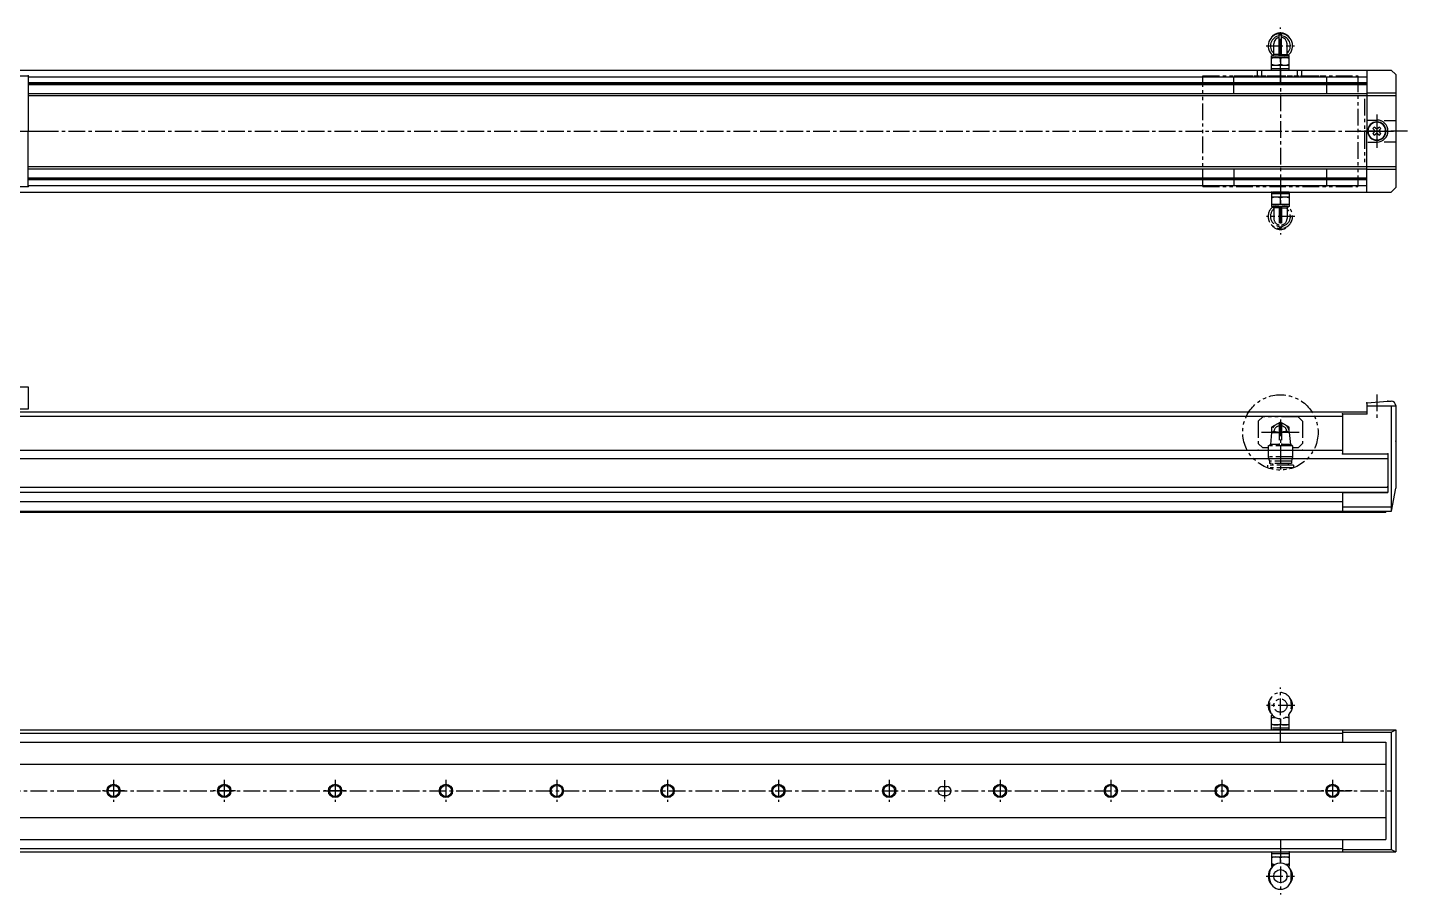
# Model space of a CAD drawing. Extents: x -697 to 314, y 95 to 519.
# Drawn here: x -308 to 314, y 127 to 519 of the extents above; entities that cross this region are included whole.
import ezdxf

# ---------------------------------------------------------------- set-up
doc = ezdxf.new("R2010")
doc.units = 0
for name, pattern in [('CENTER', [12, 7.5, -1.5, 1.5, -1.5]), ('CONTINOUS', [0]), ('PHANTOM', [15, 7.5, -1.5, 1.5, -1.5, 1.5, -1.5])]:
    doc.linetypes.add(name, pattern=pattern)
doc.layers.get('0').update_dxf_attribs({"linetype": 'CONTINUOUS'})
doc.layers.add('CENTER', color=1, linetype='CENTER')

msp = doc.modelspace()

# ---------------------------------------------------------------- linework, layer by layer
at = {"color": 7, "linetype": 'CONTINOUS'}
for p, q in [((253.98, 506.36), (253.98, 511.19)), ((256.48, 505.79), (256.48, 515.76)), ((257.48, 505.79), (257.48, 515.76)), ((259.98, 506.36), (259.98, 511.19)), ((252.98, 505.79), (253.98, 506.36)), ((252.98, 499.29), (252.98, 505.79)), ((252.98, 505.79), (260.98, 505.79)), ((252.98, 504.99), (260.98, 504.99)), ((256.48, 506.36), (253.98, 506.36)), ((256.98, 504.63), (256.98, 501.94)), ((257.48, 506.36), (259.98, 506.36)), ((260.98, 505.79), (259.98, 506.36)), ((260.98, 499.29), (260.98, 505.79)), ((-491.02, 499.29), (295.98, 499.29)), ((246.48, 499.29), (246.48, 496.29)), ((248.48, 499.29), (248.48, 496.29)), ((252.98, 501.59), (260.98, 501.59)), ((252.98, 500.09), (260.98, 500.09)), ((252.98, 499.29), (260.98, 499.29)), ((264.48, 499.29), (264.48, 496.29)), ((266.48, 499.29), (266.48, 496.29)), ((295.98, 499.29), (306.98, 499.29)), ((295.98, 499.29), (295.98, 471.79)), ((308.98, 497.29), (306.98, 499.29)), ((-321.52, 496.79), (-308.02, 496.79)), ((-308.02, 496.79), (-308.02, 471.79)), ((-308.02, 496.29), (295.98, 496.29)), ((-308.02, 493.69), (295.98, 493.69)), ((-308.02, 493.29), (295.98, 493.29)), ((-308.02, 492.88), (295.98, 492.88)), ((308.98, 497.29), (308.98, 446.29)), ((-308.02, 488.79), (295.98, 488.79)), ((-308.02, 487.79), (295.98, 487.79)), ((295.98, 488.99), (308.98, 488.99)), ((295.98, 487.79), (308.98, 487.79)), ((296.49, 476.79), (300.48, 476.79)), ((299.32, 473.6), (298.67, 472.95)), ((299.82, 473.1), (299.32, 473.6)), ((301.64, 473.6), (301.15, 473.1)), ((302.29, 472.95), (301.64, 473.6)), ((303.8, 476.59), (308.98, 476.59)), ((-308.02, 446.79), (-308.02, 471.79)), ((295.98, 444.29), (295.98, 471.79)), ((298.67, 472.95), (299.17, 472.45)), ((299.17, 471.12), (298.67, 470.63)), ((298.67, 470.63), (299.32, 469.98)), ((299.32, 469.98), (299.82, 470.47)), ((301.15, 470.47), (301.64, 469.98)), ((301.64, 469.98), (302.29, 470.63)), ((301.8, 472.45), (302.29, 472.95)), ((302.29, 470.63), (301.8, 471.12)), ((303.8, 466.98), (308.98, 466.98)), ((296.49, 466.79), (300.48, 466.79)), ((-308.02, 455.79), (295.98, 455.79)), ((-308.02, 454.79), (295.98, 454.79)), ((295.98, 455.79), (308.98, 455.79)), ((295.98, 454.59), (308.98, 454.59)), ((-308.02, 450.69), (295.98, 450.69)), ((-308.02, 450.29), (295.98, 450.29)), ((-308.02, 449.88), (295.98, 449.88)), ((-491.02, 444.29), (295.98, 444.29)), ((-321.52, 446.79), (-308.02, 446.79)), ((-308.02, 447.29), (295.98, 447.29)), ((295.98, 444.29), (306.98, 444.29)), ((308.98, 446.29), (306.98, 444.29)), ((-322.02, 356.29), (-308.02, 356.29)), ((-308.02, 356.29), (-308.02, 346.29)), ((295.98, 349.06), (305.48, 349.89)), ((295.98, 349.01), (295.98, 344.09)), ((305.48, 349.89), (306.98, 349.89)), ((-494.9, 345.09), (295.98, 345.09)), ((-494.9, 343.09), (284.98, 343.09)), ((-308.02, 346.29), (-378.02, 346.29)), ((284.98, 344.09), (295.98, 344.09)), ((284.98, 344.09), (284.98, 326.09)), ((295.98, 347.79), (308.98, 347.79)), ((306.98, 347.79), (306.98, 300.29)), ((308.98, 347.89), (308.98, 310.63)), ((-514.82, 323.96), (305.48, 323.96)), ((-494.9, 327.79), (284.98, 327.79)), ((284.98, 326.09), (305.48, 326.09)), ((305.48, 326.09), (305.48, 311.29)), ((305.48, 311.29), (305.48, 308.59)), ((-514.82, 311.12), (305.48, 311.12)), ((-514.82, 308.79), (305.48, 308.79)), ((284.98, 308.59), (305.48, 308.59)), ((284.98, 308.59), (284.98, 300.29)), ((307.16, 300.29), (308.98, 310.63)), ((-494.9, 304.62), (284.98, 304.62)), ((-494.9, 300.29), (284.98, 300.29)), ((-443.52, 299.79), (-257.93, 299.79)), ((-282.05, 299.79), (304.48, 299.79)), ((284.98, 302.18), (306.98, 302.18)), ((284.98, 300.29), (307.16, 300.29)), ((304.48, 300.29), (304.48, 299.79)), ((304.48, 300.29), (306.16, 300.29)), ((-521.02, 201.46), (308.98, 201.46)), ((-496.02, 199.96), (284.98, 199.96)), ((284.98, 201.46), (284.98, 195.96)), ((284.98, 200.46), (306.98, 200.46)), ((306.98, 200.46), (308.98, 201.46)), ((306.98, 200.46), (306.98, 147.46)), ((308.98, 201.46), (308.98, 146.46)), ((-511.02, 195.96), (304.48, 195.96)), ((304.48, 195.96), (304.48, 151.96)), ((-511.02, 185.96), (304.48, 185.96)), ((-511.02, 161.96), (304.48, 161.96)), ((-511.02, 151.96), (304.48, 151.96)), ((284.98, 151.96), (284.98, 146.46)), ((-521.02, 146.46), (308.98, 146.46)), ((-496.02, 147.96), (284.98, 147.96)), ((252.98, 146.46), (252.98, 139.96)), ((252.98, 146.46), (260.98, 146.46)), ((252.98, 145.66), (260.98, 145.66)), ((252.98, 144.16), (260.98, 144.16)), ((256.98, 141.36), (256.98, 143.8)), ((260.98, 146.46), (260.98, 139.96)), ((284.98, 147.46), (306.98, 147.46)), ((306.98, 147.46), (308.98, 146.46)), ((252.98, 140.76), (254.63, 140.76)), ((252.98, 139.96), (253.35, 139.75)), ((252.98, 139.96), (253.55, 139.96)), ((260.98, 140.76), (259.33, 140.76)), ((260.98, 139.96), (260.41, 139.96)), ((260.98, 139.96), (260.61, 139.75)), ((252.08, 134.46), (252.08, 136.46)), ((261.88, 134.46), (261.88, 136.46))]:
    msp.add_line(p, q, dxfattribs=at)
at = {"color": 3, "linetype": 'PHANTOM'}
for p, q in [((221.98, 496.79), (291.98, 496.79)), ((221.98, 446.79), (221.98, 496.79)), ((235.98, 488.81), (235.98, 496.79)), ((235.98, 496.79), (277.98, 496.79)), ((277.98, 488.79), (277.98, 496.79)), ((291.98, 496.79), (291.98, 446.79)), ((235.98, 488.79), (277.98, 488.79)), ((294.98, 486.28), (294.98, 457.38)), ((235.98, 454.79), (277.98, 454.79)), ((235.98, 454.77), (235.98, 446.79)), ((277.98, 446.79), (277.98, 454.79)), ((221.98, 446.79), (291.98, 446.79)), ((252.98, 444.29), (252.98, 437.79)), ((260.98, 444.29), (252.98, 444.29)), ((260.98, 443.49), (252.98, 443.49)), ((260.98, 444.29), (260.98, 437.79)), ((260.98, 441.99), (252.98, 441.99)), ((260.98, 438.59), (252.98, 438.59)), ((260.98, 437.79), (252.98, 437.79)), ((252.98, 437.79), (253.98, 437.21)), ((253.98, 437.21), (253.98, 432.38)), ((256.48, 437.21), (253.98, 437.21)), ((256.48, 437.79), (256.48, 427.81)), ((256.98, 438.94), (256.98, 441.63)), ((257.48, 437.79), (257.48, 427.81)), ((257.48, 437.21), (259.98, 437.21)), ((260.98, 437.79), (259.98, 437.21)), ((259.98, 437.21), (259.98, 432.38)), ((248.98, 342.79), (246.98, 340.79)), ((264.98, 342.79), (248.98, 342.79)), ((266.98, 340.79), (264.98, 342.79)), ((246.98, 340.79), (246.98, 330.79)), ((256.98, 340.41), (252.98, 338.1)), ((252.98, 338.1), (252.98, 335.79)), ((254.04, 336.4), (252.98, 335.79)), ((254.04, 336.4), (256.48, 335.89)), ((256.48, 339.76), (256.48, 329.79)), ((260.98, 338.1), (256.98, 340.41)), ((257.48, 339.76), (257.48, 329.79)), ((259.92, 336.4), (257.48, 335.89)), ((259.92, 336.4), (260.98, 335.79)), ((260.98, 335.79), (260.98, 338.1)), ((266.98, 340.79), (266.98, 330.79)), ((248.98, 328.79), (246.98, 330.79)), ((251.48, 329.79), (252.48, 330.36)), ((252.98, 335.79), (252.48, 330.36)), ((256.48, 330.36), (252.48, 330.36)), ((252.98, 335.79), (256.48, 335.79)), ((261.48, 330.36), (257.48, 330.36)), ((260.98, 335.79), (261.48, 330.36)), ((262.48, 329.79), (261.48, 330.36)), ((264.98, 328.79), (266.98, 330.79)), ((251.48, 328.79), (248.98, 328.79)), ((251.48, 329.79), (251.48, 324.79)), ((262.48, 329.79), (251.48, 329.79)), ((251.48, 324.79), (251.98, 322.79)), ((262.48, 324.79), (251.48, 324.79)), ((262.48, 324.79), (261.98, 322.79)), ((262.48, 329.79), (262.48, 324.79)), ((264.98, 328.79), (262.48, 328.79)), ((251.08, 320.99), (251.08, 319.79)), ((262.88, 320.99), (251.08, 320.99)), ((262.88, 319.79), (251.08, 319.79)), ((261.98, 322.79), (251.98, 322.79)), ((251.98, 322.79), (251.98, 321.79)), ((261.98, 321.79), (251.98, 321.79)), ((253.48, 321.79), (253.48, 320.99)), ((260.48, 321.79), (260.48, 320.99)), ((261.98, 322.79), (261.98, 321.79)), ((262.88, 320.99), (262.88, 319.79)), ((252.08, 213.46), (252.08, 211.46)), ((261.88, 213.46), (261.88, 211.46)), ((252.98, 207.96), (253.35, 208.17)), ((252.98, 207.96), (253.55, 207.96)), ((252.98, 201.46), (252.98, 207.96)), ((252.98, 207.16), (254.63, 207.16)), ((256.98, 206.56), (256.98, 204.12)), ((260.98, 207.16), (259.33, 207.16)), ((260.98, 207.96), (260.41, 207.96)), ((260.98, 207.96), (260.61, 208.17)), ((260.98, 201.46), (260.98, 207.96)), ((260.98, 203.76), (252.98, 203.76)), ((260.98, 202.26), (252.98, 202.26)), ((260.98, 201.46), (252.98, 201.46))]:
    msp.add_line(p, q, dxfattribs=at)
at = {"color": 7, "linetype": 'CONTINUOUS'}
for p, q in [((104.48, 175.96), (106.48, 175.96)), ((104.48, 171.96), (106.48, 171.96))]:
    msp.add_line(p, q, dxfattribs=at)
at = {"color": 7, "linetype": 'CENTER'}
for p, q in [((105.48, 178.87), (105.48, 169.15)), ((105.48, 177.45), (105.48, 170.46))]:
    msp.add_line(p, q, dxfattribs=at)
at = {"color": 3, "linetype": 'PHANTOM'}
for centre, radius in [((256.98, 335.79), 17), ((256.98, 212.46), 3)]:
    msp.add_circle(centre, radius, dxfattribs=at)
at = {"color": 7, "linetype": 'CONTINOUS'}
for centre, radius in [((-269.52, 173.96), 3), ((-269.52, 173.96), 2.5), ((-219.52, 173.96), 3), ((-219.52, 173.96), 2.5), ((-169.52, 173.96), 3), ((-169.52, 173.96), 2.5), ((-119.52, 173.96), 3), ((-119.52, 173.96), 2.5), ((-69.52, 173.96), 3), ((-69.52, 173.96), 2.5), ((-19.52, 173.96), 3), ((-19.52, 173.96), 2.5), ((30.48, 173.96), 3), ((30.48, 173.96), 2.5), ((80.48, 173.96), 3), ((80.48, 173.96), 2.5), ((130.48, 173.96), 3), ((130.48, 173.96), 2.5), ((180.48, 173.96), 3), ((180.48, 173.96), 2.5), ((230.48, 173.96), 3), ((230.48, 173.96), 2.5), ((280.48, 173.96), 3), ((280.48, 173.96), 2.5), ((256.98, 135.46), 3)]:
    msp.add_circle(centre, radius, dxfattribs=at)
for centre, radius, start, end in [((256.98, 510.29), 5.5, 309.82252, 230.17746), ((256.98, 510.29), 4.5, 96.37938, 228.18969), ((256.98, 511.29), 4.9, 32.3231, 147.67682), ((256.98, 511.19), 3, 99.5941, 180.00003), ((256.98, 510.29), 4.5, 311.81031, 83.62063), ((256.98, 511.19), 3, 0, 80.40593), ((254.98, 499.21), 5.78, 69.74381, 110.25606), ((258.98, 499.21), 5.78, 69.74387, 110.25611), ((254.98, 507.36), 5.78, 249.74386, 290.25611), ((258.98, 507.36), 5.78, 249.74386, 290.25611), ((300.48, 471.79), 4.15, 0, 359.99971), ((300.48, 471.79), 4, 0, 359.99971), ((300.48, 471.79), 5, 270, 90), ((298.5, 471.79), 0.94, 315.00004, 45.00002), ((300.48, 473.77), 0.94, 225.00005, 315.00004), ((300.48, 469.81), 0.94, 45.00002, 135.00005), ((302.46, 471.79), 0.94, 135.00005, 225.00009), ((306.98, 347.89), 2, 0, 90), ((254.98, 138.39), 5.78, 69.74389, 110.25614), ((258.98, 138.39), 5.78, 69.74389, 110.25614), ((256.98, 135.46), 5.5, 138.8389, 221.16112), ((256.98, 136.46), 4.9, 0, 180.00002), ((254.98, 146.54), 5.78, 249.74394, 266.70601), ((258.98, 146.54), 5.78, 273.29405, 290.25612), ((256.98, 135.46), 5.5, 318.83896, 41.16118), ((256.98, 134.46), 4.9, 180.00004, 0)]:
    msp.add_arc(centre, radius, start, end, dxfattribs=at)
at = {"color": 3, "linetype": 'PHANTOM'}
for centre, radius, start, end in [((256.98, 433.29), 5.5, 129.82252, 50.17746), ((256.98, 433.29), 4.5, 131.81031, 263.62063), ((254.98, 436.21), 5.78, 69.74386, 110.25611), ((254.98, 444.36), 5.78, 249.74387, 290.25611), ((258.98, 436.21), 5.78, 69.74386, 110.25611), ((258.98, 444.36), 5.78, 249.74381, 290.25606), ((256.98, 433.29), 4.5, 276.37938, 48.18969), ((256.98, 432.29), 4.9, 212.3231, 327.67682), ((256.98, 432.38), 3, 180, 260.40593), ((256.98, 432.38), 3, 279.5941, 0.00003), ((256.98, 335.79), 4, 0.00015, 180.00014), ((256.98, 335.79), 3, 99.59399, 168.18958), ((256.98, 335.79), 3, 11.81037, 80.40595), ((256.98, 213.46), 4.9, 0.00004, 180), ((256.98, 212.46), 5.5, 138.83896, 221.16118), ((256.98, 212.46), 5.5, 318.8389, 41.16112), ((256.98, 211.46), 4.9, 180.00005, 0.00002), ((254.98, 201.39), 5.78, 93.29405, 110.25612), ((258.98, 201.39), 5.78, 69.74394, 86.70601), ((254.98, 209.54), 5.78, 249.74389, 290.25614), ((258.98, 209.54), 5.78, 249.74389, 290.25614)]:
    msp.add_arc(centre, radius, start, end, dxfattribs=at)
at = {"color": 7, "linetype": 'CONTINUOUS'}
for centre, start, end in [((104.48, 173.96), 90, 270), ((106.48, 173.96), 270, 90)]:
    msp.add_arc(centre, 2, start, end, dxfattribs=at)
at = {"color": 7, "linetype": 'CONTINOUS'}
for p in [(256.98, 499.29), (256.98, 499.29), (256.98, 499.29), (260.98, 499.29), (-308.02, 496.79), (-308.02, 471.79), (256.98, 471.79), (295.98, 471.79), (300.48, 471.79), (300.48, 471.79), (308.98, 471.79), (-308.02, 446.79), (252.98, 444.29), (256.98, 444.29), (256.98, 444.29), (256.98, 444.29), (256.98, 444.29), (295.98, 444.29), (295.98, 349.06), (295.98, 349.01), (305.48, 349.89), (284.98, 344.09), (295.98, 344.09), (256.98, 335.79), (256.98, 335.79), (256.98, 335.79), (256.98, 335.79), (308.98, 331.79), (246.98, 327.79), (266.98, 327.79), (284.98, 326.09), (305.48, 326.09), (256.98, 319.79), (305.48, 311.29), (252.98, 201.46), (256.98, 201.46), (256.98, 201.46), (256.98, 201.46), (256.98, 146.46), (256.98, 146.46), (256.98, 146.46), (256.98, 146.46), (260.98, 146.46)]:
    msp.add_point(p, dxfattribs=at)
at = {"layer": 'CENTER', "color": 1, "linetype": 'CENTER'}
for p, q in [((256.98, 493.93), (256.98, 518.51)), ((250.53, 510.29), (263.31, 510.29)), ((256.98, 500.21), (256.98, 444.45)), ((300.48, 479.33), (300.48, 464.25)), ((300.48, 479.33), (300.48, 464.25)), ((300.48, 477.79), (300.48, 465.79)), ((300.48, 476.79), (300.48, 466.79)), ((-565.81, 471.79), (302.75, 471.79)), ((-391.17, 471.79), (-300.85, 471.79)), ((-379.57, 471.79), (-300.85, 471.79)), ((314.27, 471.79), (291.14, 471.79)), ((292.94, 471.79), (308.02, 471.79)), ((292.94, 471.79), (308.02, 471.79)), ((294.48, 471.79), (306.48, 471.79)), ((256.98, 449.65), (256.98, 425.06)), ((263.44, 433.29), (250.65, 433.29)), ((300.48, 352.83), (300.48, 341.17)), ((256.98, 341.61), (256.98, 317.8)), ((265.48, 335.79), (248.48, 335.79)), ((262.65, 335.79), (251.89, 335.79)), ((256.98, 196.1), (256.98, 220.69)), ((263.44, 212.46), (250.65, 212.46)), ((-269.52, 178.96), (-269.52, 168.96)), ((-219.52, 178.96), (-219.52, 168.96)), ((-169.52, 178.96), (-169.52, 168.96)), ((-119.52, 178.96), (-119.52, 168.96)), ((-69.52, 178.96), (-69.52, 168.96)), ((-19.52, 178.96), (-19.52, 168.96)), ((30.48, 178.96), (30.48, 168.96)), ((80.48, 178.96), (80.48, 168.96)), ((130.48, 178.96), (130.48, 168.96)), ((180.48, 178.96), (180.48, 168.96)), ((230.48, 178.96), (230.48, 168.96)), ((280.48, 178.96), (280.48, 168.96)), ((-522.91, 173.96), (307.24, 173.96)), ((-285.08, 173.96), (-276.2, 173.96)), ((-285.08, 173.96), (-276.2, 173.96)), ((-264.52, 173.96), (-274.52, 173.96)), ((-235.08, 173.96), (-226.2, 173.96)), ((-235.08, 173.96), (-226.2, 173.96)), ((-214.52, 173.96), (-224.52, 173.96)), ((-185.08, 173.96), (-176.2, 173.96)), ((-185.08, 173.96), (-176.2, 173.96)), ((-164.52, 173.96), (-174.52, 173.96)), ((254.92, 173.96), (263.8, 173.96)), ((254.92, 173.96), (263.8, 173.96)), ((285.48, 173.96), (275.48, 173.96)), ((277.42, 173.96), (286.3, 173.96)), ((277.42, 173.96), (286.3, 173.96)), ((289.42, 173.96), (286.3, 173.96)), ((289.42, 173.96), (286.3, 173.96)), ((289.42, 173.96), (286.3, 173.96)), ((289.42, 173.96), (286.3, 173.96)), ((293.42, 173.96), (302.3, 173.96)), ((293.42, 173.96), (302.3, 173.96)), ((256.98, 151.82), (256.98, 127.24)), ((250.53, 135.46), (263.31, 135.46))]:
    msp.add_line(p, q, dxfattribs=at)

doc.saveas('drawing.dxf')
